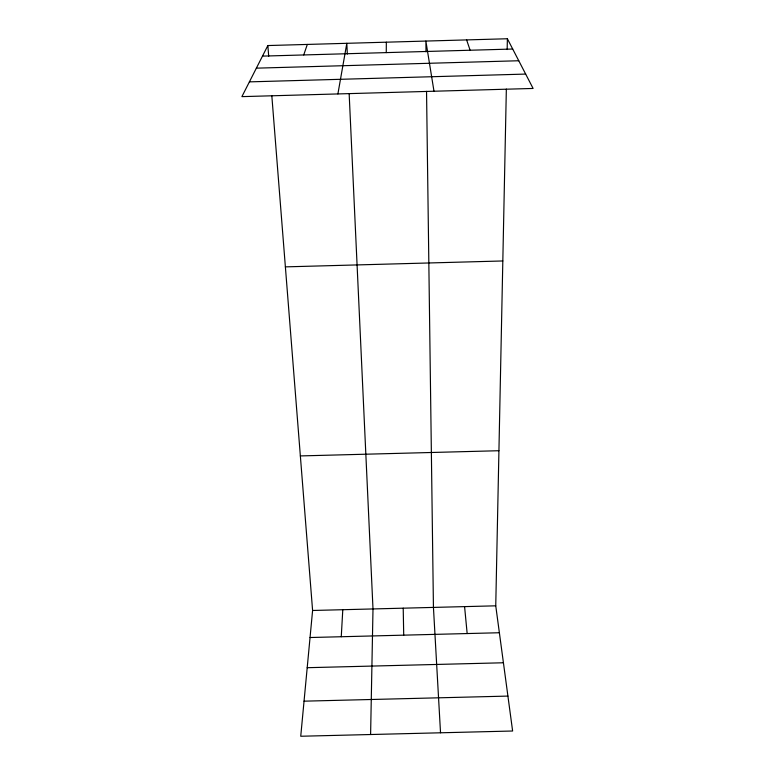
<?xml version="1.0" encoding="UTF-8"?>
<svg xmlns="http://www.w3.org/2000/svg" width="775" height="775" viewBox="0 0 775 775"><rect width="100%" height="100%" fill="white"/><g stroke="black" fill="none" stroke-linecap="round" stroke-linejoin="round"><path stroke-width="1.16" d="M386.26 52.613L386.338 42.189M370.605 734.526L372.998 608.937L349.147 93.523M271.822 95.693L312.596 610.477L300.739 736.25L512.624 731.009L495.748 605.827L506.346 89.096M507.16 49.542L507.383 38.75L267.85 45.551L241.897 96.633L533.103 88.447L507.383 38.75M341.262 636.74L342.792 609.712M337.9 93.93L346.822 43.303L347.326 54.076M303.722 54.947L307.326 44.427M262.483 56.12L512.701 49.028M256.36 68.161L518.766 60.75M249.395 81.869L525.663 74.08M285.374 266.871L502.82 260.962M300.351 455.923L498.926 450.721M312.596 610.477L495.748 605.827M310.048 637.525L499.371 632.739M307.2 667.701L503.421 662.77M304.042 701.172L507.916 696.086M466.618 39.903L470.115 50.23M433.99 91.237L425.872 41.065L426.017 51.848M464.583 606.612L467.16 633.553M267.85 45.551L268.702 56.304M440.529 732.792L433.438 607.406L426.541 91.343M403.213 608.172L403.717 635.161"/></g></svg>
